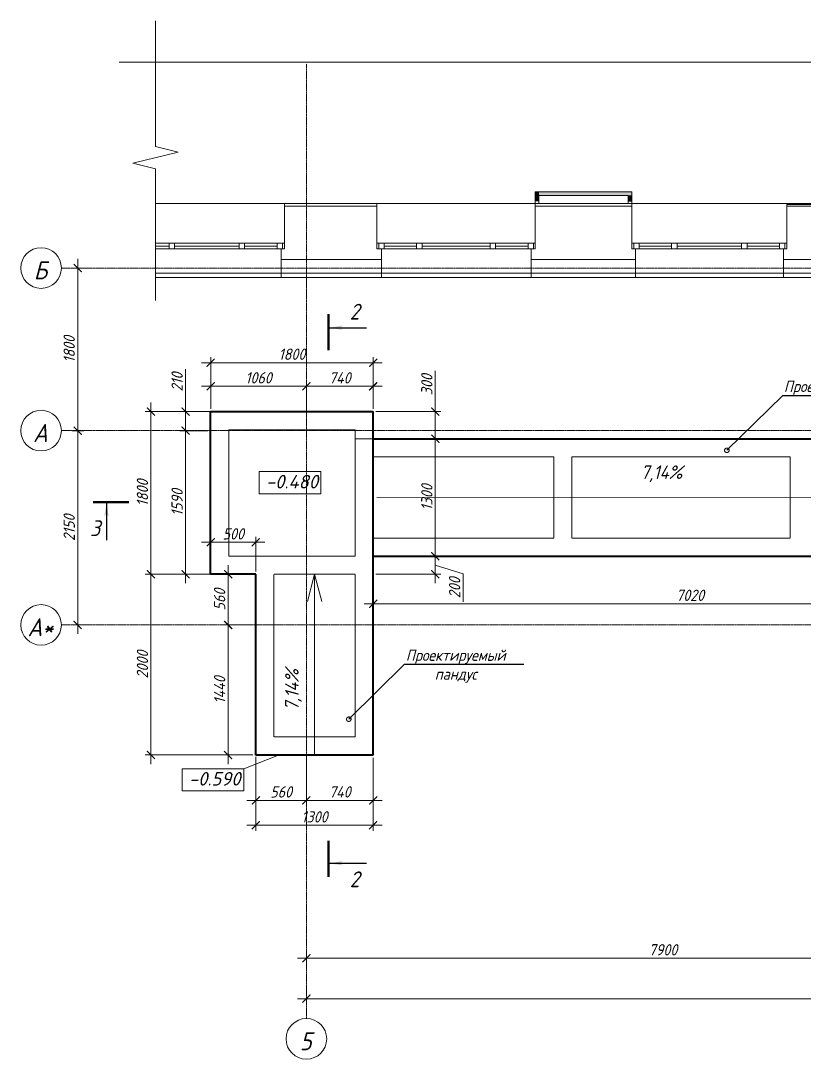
# Model space of a CAD drawing. Header units: millimetres. Extents: x 504091 to 2165846, y 135022 to 442887.
# Drawn here: x 1027481 to 1036159, y 251404 to 262896 of the extents above; entities that cross this region are included whole.
import ezdxf
from ezdxf import colors
from ezdxf.entities.mleader import LeaderData, LeaderLine
from ezdxf.math import Vec2, Vec3

# ---------------------------------------------------------------- set-up
doc = ezdxf.new("R2010")
doc.units = ezdxf.units.MM
for name, pattern in [('( Dashed )', [0.75, 0.5, -0.25]), ('ADSK_Линия сетки', [25, 20, -2.5, 0, -2.5]), ('осеваяX2', [4, 2.5, -0.5, 0.5, -0.5])]:
    doc.linetypes.add(name, pattern=pattern)
doc.layers.get('Defpoints').update_dxf_attribs({"color": 255})
for name, color, linetype, lineweight in [('+АР_Вспомогательная', 7, 'Continuous', 9), ('Аннотация', 7, 'Continuous', 9), ('Лестницы', 7, 'Continuous', 18), ('Монолит тонкий', 204, 'Continuous', 9), ('Оси', 165, 'осеваяX2', 13), ('отметки', 7, 'Continuous', 20), ('Размер', 7, 'Continuous', 13), ('размеры', 7, 'Continuous', 9), ('Размеры КР', 164, 'Continuous', 9), ('Стены внутренние', 7, 'Continuous', 18), ('Стены отделка', 7, 'Continuous', 30)]:
    doc.layers.add(name, color=color, linetype=linetype, lineweight=lineweight)
doc.layers.add('PDF _Подложка без мебели', color=7, linetype='Continuous')
doc.layers.add('PS_Обозначения', color=7, linetype='Continuous')
doc.styles.add('GOST 2.304_new', font='isocpeur.ttf', dxfattribs={"width": 0.9, "oblique": 15})
doc.dimstyles.new('SPDS 1_50', dxfattribs={"dimscale": 50, "dimtxt": 2.5, "dimasz": 1.77, "dimexe": 1.25, "dimexo": 0.625, "dimtad": 1, "dimdec": 0, "dimrnd": 0.001, "dimzin": 9, "dimtxsty": 'GOST 2.304_new', "dimblk": 'ARCHTICK', "dimcen": 2.5, "dimdle": 2, "dimclrt": 256, "dimadec": 0, "dimazin": 2, "dimtfac": 0.75, "dimtdec": 0, "dimtmove": 1, "dimatfit": 3, "dimfxl": 0, "dimtolj": 1, "dimlwd": 9, "dimlwe": 9, "dimarcsym": 0})

# ---------------------------------------------------------------- blocks, each defined once
blk = doc.blocks.new('_ArchTick')
at = {"color": 0, "linetype": 'ByBlock', "const_width": 0.15}
blk.add_lwpolyline([(-0.5, -0.5), (0.5, 0.5)], dxfattribs=at)
blk = doc.blocks.new('*D1604')
at = {"layer": 'Defpoints', "color": 0, "lineweight": 20, "transparency": 16777216}
for p in [(1030645, 252074), (1051045, 252074), (1051045, 252074)]:
    blk.add_point(p, dxfattribs=at)
at = {"layer": 'размеры', "color": 0, "lineweight": 9, "transparency": 16777216}
for p, q in [((1030545, 252074), (1051145, 252074)), ((1030645, 252105), (1030645, 252136)), ((1051045, 252105), (1051045, 252136))]:
    blk.add_line(p, q, dxfattribs=at)
at = {"layer": 'размеры', "color": 0, "lineweight": 9, "transparency": 16777216, "xscale": 88.5, "yscale": 88.5, "zscale": 88.5, "rotation": 180}
blk.add_blockref('_ArchTick', (1030645, 252074), dxfattribs=at)
at = {"layer": 'размеры', "color": 0, "lineweight": 9, "transparency": 16777216, "xscale": 88.5, "yscale": 88.5, "zscale": 88.5}
blk.add_blockref('_ArchTick', (1051045, 252074), dxfattribs=at)
at = {"layer": 'размеры', "lineweight": 20, "transparency": 16777216, "insert": (1040845, 252168), "char_height": 125, "width": 145.96, "attachment_point": 5, "style": 'GOST 2.304_new'}
blk.add_mtext('\\A1;20400', dxfattribs=at)
blk = doc.blocks.new('*D1605')
at = {"layer": 'Defpoints', "color": 0, "lineweight": 20, "transparency": 16777216}
for p in [(1030645, 252621), (1038545, 252621), (1038545, 252521)]:
    blk.add_point(p, dxfattribs=at)
at = {"layer": 'Размеры КР', "color": 0, "lineweight": 9, "transparency": 16777216}
for p, q in [((1030545, 252521), (1038645, 252521)), ((1030645, 252590), (1030645, 252458)), ((1038545, 252590), (1038545, 252458))]:
    blk.add_line(p, q, dxfattribs=at)
at = {"layer": 'Размеры КР', "color": 0, "lineweight": 9, "transparency": 16777216, "xscale": 88.5, "yscale": 88.5, "zscale": 88.5, "rotation": 180}
blk.add_blockref('_ArchTick', (1030645, 252521), dxfattribs=at)
at = {"layer": 'Размеры КР', "color": 0, "lineweight": 9, "transparency": 16777216, "xscale": 88.5, "yscale": 88.5, "zscale": 88.5}
blk.add_blockref('_ArchTick', (1038545, 252521), dxfattribs=at)
at = {"layer": 'Размеры КР', "lineweight": 20, "transparency": 16777216, "insert": (1034595, 252615), "char_height": 125, "width": 124.15, "attachment_point": 5, "style": 'GOST 2.304_new'}
blk.add_mtext('\\A1;7900', dxfattribs=at)
blk = doc.blocks.new('*D1607')
at = {"layer": 'Defpoints', "color": 0, "lineweight": 20, "transparency": 16777216}
for p in [(1030645, 252074), (1051045, 252074), (1051045, 252074)]:
    blk.add_point(p, dxfattribs=at)
at = {"layer": 'Размеры КР', "color": 0, "lineweight": 9, "transparency": 16777216}
for p, q in [((1030545, 252074), (1051145, 252074)), ((1030645, 252105), (1030645, 252136)), ((1051045, 252105), (1051045, 252136))]:
    blk.add_line(p, q, dxfattribs=at)
at = {"layer": 'Размеры КР', "color": 0, "lineweight": 9, "transparency": 16777216, "xscale": 88.5, "yscale": 88.5, "zscale": 88.5, "rotation": 180}
blk.add_blockref('_ArchTick', (1030645, 252074), dxfattribs=at)
at = {"layer": 'Размеры КР', "color": 0, "lineweight": 9, "transparency": 16777216, "xscale": 88.5, "yscale": 88.5, "zscale": 88.5}
blk.add_blockref('_ArchTick', (1051045, 252074), dxfattribs=at)
at = {"layer": 'Размеры КР', "lineweight": 20, "transparency": 16777216, "insert": (1040845, 252168), "char_height": 125, "width": 145.96, "attachment_point": 5, "style": 'GOST 2.304_new'}
blk.add_mtext('\\A1;20400', dxfattribs=at)
blk = doc.blocks.new('*D1608')
at = {"layer": 'Defpoints', "color": 0, "lineweight": 20, "transparency": 16777216}
for p in [(1028212, 258360), (1028112, 256210), (1028212, 256210)]:
    blk.add_point(p, dxfattribs=at)
at = {"layer": 'Размеры КР', "color": 0, "lineweight": 9, "transparency": 16777216}
for p, q in [((1028181, 258360), (1028050, 258360)), ((1028112, 258460), (1028112, 256110)), ((1028181, 256210), (1028050, 256210))]:
    blk.add_line(p, q, dxfattribs=at)
at = {"layer": 'Размеры КР', "color": 0, "lineweight": 9, "transparency": 16777216, "xscale": 88.5, "yscale": 88.5, "zscale": 88.5}
for p, rotation in [((1028112, 258360), 90), ((1028112, 256210), 270)]:
    blk.add_blockref('_ArchTick', p, dxfattribs=dict(at, rotation=rotation))
at = {"layer": 'Размеры КР', "lineweight": 20, "transparency": 16777216, "insert": (1028018, 257285), "char_height": 125, "width": 114.93, "attachment_point": 5, "rotation": 90, "style": 'GOST 2.304_new'}
blk.add_mtext('\\A1;2150', dxfattribs=at)
blk = doc.blocks.new('*D1609')
at = {"layer": 'Defpoints', "color": 0, "lineweight": 20, "transparency": 16777216}
for p in [(1028212, 260160), (1028112, 258360), (1028212, 258360)]:
    blk.add_point(p, dxfattribs=at)
at = {"layer": 'Размеры КР', "color": 0, "lineweight": 9, "transparency": 16777216}
for p, q in [((1028112, 260260), (1028112, 258260)), ((1028181, 260160), (1028050, 260160)), ((1028181, 258360), (1028050, 258360))]:
    blk.add_line(p, q, dxfattribs=at)
at = {"layer": 'Размеры КР', "color": 0, "lineweight": 9, "transparency": 16777216, "xscale": 88.5, "yscale": 88.5, "zscale": 88.5}
for p, rotation in [((1028112, 260160), 90), ((1028112, 258360), 270)]:
    blk.add_blockref('_ArchTick', p, dxfattribs=dict(at, rotation=rotation))
at = {"layer": 'Размеры КР', "lineweight": 20, "transparency": 16777216, "insert": (1028018, 259260), "char_height": 125, "width": 114.93, "attachment_point": 5, "rotation": 90, "style": 'GOST 2.304_new'}
blk.add_mtext('\\A1;1800', dxfattribs=at)
blk = doc.blocks.new('*D1610')
at = {"layer": 'Defpoints', "color": 0, "lineweight": 20, "transparency": 16777216}
for p in [(1030085, 254782), (1030645, 254771), (1030645, 254268)]:
    blk.add_point(p, dxfattribs=at)
at = {"layer": 'Размеры КР', "color": 0, "lineweight": 9, "transparency": 16777216}
for p, q in [((1030085, 254751), (1030085, 254206)), ((1030645, 254739), (1030645, 254206)), ((1029985, 254268), (1030745, 254268))]:
    blk.add_line(p, q, dxfattribs=at)
at = {"layer": 'Размеры КР', "color": 0, "lineweight": 9, "transparency": 16777216, "xscale": 88.5, "yscale": 88.5, "zscale": 88.5, "rotation": 180}
blk.add_blockref('_ArchTick', (1030085, 254268), dxfattribs=at)
at = {"layer": 'Размеры КР', "color": 0, "lineweight": 9, "transparency": 16777216, "xscale": 88.5, "yscale": 88.5, "zscale": 88.5}
blk.add_blockref('_ArchTick', (1030645, 254268), dxfattribs=at)
at = {"layer": 'Размеры КР', "lineweight": 20, "transparency": 16777216, "insert": (1030365, 254362), "char_height": 125, "attachment_point": 5, "style": 'GOST 2.304_new'}
blk.add_mtext('\\A1;560', dxfattribs=at)
blk = doc.blocks.new('*D1611')
at = {"layer": 'Defpoints', "color": 0, "lineweight": 20, "transparency": 16777216}
for p in [(1030645, 254771), (1031385, 254771), (1031385, 254268)]:
    blk.add_point(p, dxfattribs=at)
at = {"layer": 'Размеры КР', "color": 0, "lineweight": 9, "transparency": 16777216}
for p, q in [((1030645, 254739), (1030645, 254206)), ((1031385, 254739), (1031385, 254206)), ((1030545, 254268), (1031485, 254268))]:
    blk.add_line(p, q, dxfattribs=at)
at = {"layer": 'Размеры КР', "color": 0, "lineweight": 9, "transparency": 16777216, "xscale": 88.5, "yscale": 88.5, "zscale": 88.5, "rotation": 180}
blk.add_blockref('_ArchTick', (1030645, 254268), dxfattribs=at)
at = {"layer": 'Размеры КР', "color": 0, "lineweight": 9, "transparency": 16777216, "xscale": 88.5, "yscale": 88.5, "zscale": 88.5}
blk.add_blockref('_ArchTick', (1031385, 254268), dxfattribs=at)
at = {"layer": 'Размеры КР', "lineweight": 20, "transparency": 16777216, "insert": (1031015, 254362), "char_height": 125, "attachment_point": 5, "style": 'GOST 2.304_new'}
blk.add_mtext('\\A1;740', dxfattribs=at)
blk = doc.blocks.new('*D1612')
at = {"layer": 'Defpoints', "color": 0, "lineweight": 20, "transparency": 16777216}
for p in [(1030085, 254771), (1031385, 254771), (1031385, 253993)]:
    blk.add_point(p, dxfattribs=at)
at = {"layer": 'Размеры КР', "color": 0, "lineweight": 9, "transparency": 16777216}
for p, q in [((1030085, 254739), (1030085, 253930)), ((1031385, 254739), (1031385, 253930)), ((1029985, 253993), (1031485, 253993))]:
    blk.add_line(p, q, dxfattribs=at)
at = {"layer": 'Размеры КР', "color": 0, "lineweight": 9, "transparency": 16777216, "xscale": 88.5, "yscale": 88.5, "zscale": 88.5, "rotation": 180}
blk.add_blockref('_ArchTick', (1030085, 253993), dxfattribs=at)
at = {"layer": 'Размеры КР', "color": 0, "lineweight": 9, "transparency": 16777216, "xscale": 88.5, "yscale": 88.5, "zscale": 88.5}
blk.add_blockref('_ArchTick', (1031385, 253993), dxfattribs=at)
at = {"layer": 'Размеры КР', "lineweight": 20, "transparency": 16777216, "insert": (1030735, 254086), "char_height": 125, "attachment_point": 5, "style": 'GOST 2.304_new'}
blk.add_mtext('\\A1;1300', dxfattribs=at)
blk = doc.blocks.new('*D1613')
at = {"layer": 'Defpoints', "color": 0, "lineweight": 20, "transparency": 16777216}
for p in [(1029778, 256210), (1030076, 256210), (1030085, 254771)]:
    blk.add_point(p, dxfattribs=at)
at = {"layer": 'Размеры КР', "color": 0, "lineweight": 9, "transparency": 16777216}
for p, q in [((1029778, 254671), (1029778, 256310)), ((1030045, 256210), (1029715, 256210)), ((1030053, 254771), (1029715, 254771))]:
    blk.add_line(p, q, dxfattribs=at)
at = {"layer": 'Размеры КР', "color": 0, "lineweight": 9, "transparency": 16777216, "xscale": 88.5, "yscale": 88.5, "zscale": 88.5}
for p, rotation in [((1029778, 256210), 90), ((1029778, 254771), 270)]:
    blk.add_blockref('_ArchTick', p, dxfattribs=dict(at, rotation=rotation))
at = {"layer": 'Размеры КР', "lineweight": 20, "transparency": 16777216, "insert": (1029684, 255490), "char_height": 125, "attachment_point": 5, "rotation": 90, "style": 'GOST 2.304_new'}
blk.add_mtext('\\A1;1440', dxfattribs=at)
blk = doc.blocks.new('*D1614')
at = {"layer": 'Defpoints', "color": 0, "lineweight": 20, "transparency": 16777216}
for p in [(1029778, 256771), (1030085, 256771), (1030076, 256210)]:
    blk.add_point(p, dxfattribs=at)
at = {"layer": 'Размеры КР', "color": 0, "lineweight": 9, "transparency": 16777216}
for p, q in [((1029778, 256110), (1029778, 256871)), ((1030053, 256771), (1029715, 256771)), ((1030045, 256210), (1029715, 256210))]:
    blk.add_line(p, q, dxfattribs=at)
at = {"layer": 'Размеры КР', "color": 0, "lineweight": 9, "transparency": 16777216, "xscale": 88.5, "yscale": 88.5, "zscale": 88.5}
for p, rotation in [((1029778, 256771), 90), ((1029778, 256210), 270)]:
    blk.add_blockref('_ArchTick', p, dxfattribs=dict(at, rotation=rotation))
at = {"layer": 'Размеры КР', "lineweight": 20, "transparency": 16777216, "insert": (1029684, 256490), "char_height": 125, "attachment_point": 5, "rotation": 90, "style": 'GOST 2.304_new'}
blk.add_mtext('\\A1;560', dxfattribs=at)
blk = doc.blocks.new('*D1616')
at = {"layer": 'Defpoints', "color": 0, "lineweight": 20, "transparency": 16777216}
for p in [(1038405, 256971), (1031385, 256744), (1031385, 256444)]:
    blk.add_point(p, dxfattribs=at)
at = {"layer": 'Размеры КР', "color": 0, "lineweight": 9, "transparency": 16777216}
for p, q in [((1038405, 256939), (1038405, 256382)), ((1031385, 256713), (1031385, 256382)), ((1038505, 256444), (1031285, 256444))]:
    blk.add_line(p, q, dxfattribs=at)
at = {"layer": 'Размеры КР', "color": 0, "lineweight": 9, "transparency": 16777216, "xscale": 88.5, "yscale": 88.5, "zscale": 88.5, "rotation": 180}
blk.add_blockref('_ArchTick', (1031385, 256444), dxfattribs=at)
at = {"layer": 'Размеры КР', "color": 0, "lineweight": 9, "transparency": 16777216, "xscale": 88.5, "yscale": 88.5, "zscale": 88.5}
blk.add_blockref('_ArchTick', (1038405, 256444), dxfattribs=at)
at = {"layer": 'Размеры КР', "lineweight": 20, "transparency": 16777216, "insert": (1034895, 256538), "char_height": 125, "attachment_point": 5, "style": 'GOST 2.304_new'}
blk.add_mtext('\\A1;7020', dxfattribs=at)
blk = doc.blocks.new('*D1617')
at = {"layer": 'Defpoints', "color": 0, "lineweight": 20, "transparency": 16777216}
for p in [(1028923, 256771), (1030085, 256771), (1030085, 254771)]:
    blk.add_point(p, dxfattribs=at)
at = {"layer": 'Размеры КР', "color": 0, "lineweight": 9, "transparency": 16777216}
for p, q in [((1028923, 254671), (1028923, 256871)), ((1030053, 256771), (1028860, 256771)), ((1030053, 254771), (1028860, 254771))]:
    blk.add_line(p, q, dxfattribs=at)
at = {"layer": 'Размеры КР', "color": 0, "lineweight": 9, "transparency": 16777216, "xscale": 88.5, "yscale": 88.5, "zscale": 88.5}
for p, rotation in [((1028923, 256771), 90), ((1028923, 254771), 270)]:
    blk.add_blockref('_ArchTick', p, dxfattribs=dict(at, rotation=rotation))
at = {"layer": 'Размеры КР', "lineweight": 20, "transparency": 16777216, "insert": (1028829, 255771), "char_height": 125, "attachment_point": 5, "rotation": 90, "style": 'GOST 2.304_new'}
blk.add_mtext('\\A1;2000', dxfattribs=at)
blk = doc.blocks.new('*D1618')
at = {"layer": 'Defpoints', "color": 0, "lineweight": 20, "transparency": 16777216}
for p in [(1028923, 258571), (1029585, 258571), (1030085, 256771)]:
    blk.add_point(p, dxfattribs=at)
at = {"layer": 'Размеры КР', "color": 0, "lineweight": 9, "transparency": 16777216}
for p, q in [((1028923, 256671), (1028923, 258671)), ((1029553, 258571), (1028860, 258571)), ((1030053, 256771), (1028860, 256771))]:
    blk.add_line(p, q, dxfattribs=at)
at = {"layer": 'Размеры КР', "color": 0, "lineweight": 9, "transparency": 16777216, "xscale": 88.5, "yscale": 88.5, "zscale": 88.5}
for p, rotation in [((1028923, 258571), 90), ((1028923, 256771), 270)]:
    blk.add_blockref('_ArchTick', p, dxfattribs=dict(at, rotation=rotation))
at = {"layer": 'Размеры КР', "lineweight": 20, "transparency": 16777216, "insert": (1028829, 257671), "char_height": 125, "attachment_point": 5, "rotation": 90, "style": 'GOST 2.304_new'}
blk.add_mtext('\\A1;1800', dxfattribs=at)
blk = doc.blocks.new('*D1619')
at = {"layer": 'Defpoints', "color": 0, "lineweight": 20, "transparency": 16777216}
for p in [(1029307, 258360), (1029585, 258360), (1029585, 256771)]:
    blk.add_point(p, dxfattribs=at)
at = {"layer": 'Размеры КР', "color": 0, "lineweight": 9, "transparency": 16777216}
for p, q in [((1029553, 258360), (1029244, 258360)), ((1029307, 256671), (1029307, 258460)), ((1029553, 256771), (1029244, 256771))]:
    blk.add_line(p, q, dxfattribs=at)
at = {"layer": 'Размеры КР', "color": 0, "lineweight": 9, "transparency": 16777216, "xscale": 88.5, "yscale": 88.5, "zscale": 88.5}
for p, rotation in [((1029307, 258360), 90), ((1029307, 256771), 270)]:
    blk.add_blockref('_ArchTick', p, dxfattribs=dict(at, rotation=rotation))
at = {"layer": 'Размеры КР', "lineweight": 20, "transparency": 16777216, "insert": (1029213, 257565), "char_height": 125, "attachment_point": 5, "rotation": 90, "style": 'GOST 2.304_new'}
blk.add_mtext('\\A1;1590', dxfattribs=at)
blk = doc.blocks.new('*D1620')
at = {"layer": 'Defpoints', "color": 0, "lineweight": 20, "transparency": 16777216}
for p in [(1029307, 258571), (1029644, 258571), (1029585, 258360)]:
    blk.add_point(p, dxfattribs=at)
at = {"layer": 'Размеры КР', "color": 0, "lineweight": 9, "transparency": 16777216}
for p, q in [((1029307, 259042), (1029307, 258571)), ((1029307, 258260), (1029307, 258671)), ((1029613, 258571), (1029244, 258571)), ((1029553, 258360), (1029244, 258360))]:
    blk.add_line(p, q, dxfattribs=at)
at = {"layer": 'Размеры КР', "color": 0, "lineweight": 9, "transparency": 16777216, "xscale": 88.5, "yscale": 88.5, "zscale": 88.5}
for p, rotation in [((1029307, 258571), 90), ((1029307, 258360), 270)]:
    blk.add_blockref('_ArchTick', p, dxfattribs=dict(at, rotation=rotation))
at = {"layer": 'Размеры КР', "lineweight": 20, "transparency": 16777216, "insert": (1029213, 258898), "char_height": 125, "attachment_point": 5, "rotation": 90, "style": 'GOST 2.304_new'}
blk.add_mtext('\\A1;210', dxfattribs=at)
blk = doc.blocks.new('*D1621')
at = {"layer": 'Defpoints', "color": 0, "lineweight": 20, "transparency": 16777216}
for p in [(1031385, 258571), (1031385, 258271), (1032073, 258271)]:
    blk.add_point(p, dxfattribs=at)
at = {"layer": 'Размеры КР', "color": 0, "lineweight": 9, "transparency": 16777216}
for p, q in [((1032073, 259022), (1032073, 258571)), ((1032073, 258671), (1032073, 258171)), ((1031416, 258571), (1032135, 258571)), ((1031416, 258271), (1032135, 258271))]:
    blk.add_line(p, q, dxfattribs=at)
at = {"layer": 'Размеры КР', "color": 0, "lineweight": 9, "transparency": 16777216, "xscale": 88.5, "yscale": 88.5, "zscale": 88.5}
for p, rotation in [((1032073, 258571), 90), ((1032073, 258271), 270)]:
    blk.add_blockref('_ArchTick', p, dxfattribs=dict(at, rotation=rotation))
at = {"layer": 'Размеры КР', "lineweight": 20, "transparency": 16777216, "insert": (1031979, 258868), "char_height": 125, "attachment_point": 5, "rotation": 90, "style": 'GOST 2.304_new'}
blk.add_mtext('\\A1;300', dxfattribs=at)
blk = doc.blocks.new('*D1622')
at = {"layer": 'Defpoints', "color": 0, "lineweight": 20, "transparency": 16777216}
for p in [(1030645, 258851), (1029585, 258571), (1030645, 258484)]:
    blk.add_point(p, dxfattribs=at)
at = {"layer": 'Размеры КР', "color": 0, "lineweight": 9, "transparency": 16777216}
for p, q in [((1029485, 258851), (1030745, 258851)), ((1029585, 258602), (1029585, 258913)), ((1030645, 258515), (1030645, 258913))]:
    blk.add_line(p, q, dxfattribs=at)
at = {"layer": 'Размеры КР', "color": 0, "lineweight": 9, "transparency": 16777216, "xscale": 88.5, "yscale": 88.5, "zscale": 88.5, "rotation": 180}
blk.add_blockref('_ArchTick', (1029585, 258851), dxfattribs=at)
at = {"layer": 'Размеры КР', "color": 0, "lineweight": 9, "transparency": 16777216, "xscale": 88.5, "yscale": 88.5, "zscale": 88.5}
blk.add_blockref('_ArchTick', (1030645, 258851), dxfattribs=at)
at = {"layer": 'Размеры КР', "lineweight": 20, "transparency": 16777216, "insert": (1030115, 258945), "char_height": 125, "attachment_point": 5, "style": 'GOST 2.304_new'}
blk.add_mtext('\\A1;1060', dxfattribs=at)
blk = doc.blocks.new('*D1623')
at = {"layer": 'Defpoints', "color": 0, "lineweight": 20, "transparency": 16777216}
for p in [(1031385, 258851), (1030645, 258484), (1031385, 258571)]:
    blk.add_point(p, dxfattribs=at)
at = {"layer": 'Размеры КР', "color": 0, "lineweight": 9, "transparency": 16777216}
for p, q in [((1030545, 258851), (1031485, 258851)), ((1030645, 258515), (1030645, 258913)), ((1031385, 258602), (1031385, 258913))]:
    blk.add_line(p, q, dxfattribs=at)
at = {"layer": 'Размеры КР', "color": 0, "lineweight": 9, "transparency": 16777216, "xscale": 88.5, "yscale": 88.5, "zscale": 88.5, "rotation": 180}
blk.add_blockref('_ArchTick', (1030645, 258851), dxfattribs=at)
at = {"layer": 'Размеры КР', "color": 0, "lineweight": 9, "transparency": 16777216, "xscale": 88.5, "yscale": 88.5, "zscale": 88.5}
blk.add_blockref('_ArchTick', (1031385, 258851), dxfattribs=at)
at = {"layer": 'Размеры КР', "lineweight": 20, "transparency": 16777216, "insert": (1031015, 258945), "char_height": 125, "attachment_point": 5, "style": 'GOST 2.304_new'}
blk.add_mtext('\\A1;740', dxfattribs=at)
blk = doc.blocks.new('*D1624')
at = {"layer": 'Defpoints', "color": 0, "lineweight": 20, "transparency": 16777216}
for p in [(1031385, 259112), (1029585, 258571), (1031385, 258571)]:
    blk.add_point(p, dxfattribs=at)
at = {"layer": 'Размеры КР', "color": 0, "lineweight": 9, "transparency": 16777216}
for p, q in [((1029585, 258602), (1029585, 259175)), ((1031385, 258602), (1031385, 259175)), ((1029485, 259112), (1031485, 259112))]:
    blk.add_line(p, q, dxfattribs=at)
at = {"layer": 'Размеры КР', "color": 0, "lineweight": 9, "transparency": 16777216, "xscale": 88.5, "yscale": 88.5, "zscale": 88.5, "rotation": 180}
blk.add_blockref('_ArchTick', (1029585, 259112), dxfattribs=at)
at = {"layer": 'Размеры КР', "color": 0, "lineweight": 9, "transparency": 16777216, "xscale": 88.5, "yscale": 88.5, "zscale": 88.5}
blk.add_blockref('_ArchTick', (1031385, 259112), dxfattribs=at)
at = {"layer": 'Размеры КР', "lineweight": 20, "transparency": 16777216, "insert": (1030485, 259206), "char_height": 125, "attachment_point": 5, "style": 'GOST 2.304_new'}
blk.add_mtext('\\A1;1800', dxfattribs=at)
blk = doc.blocks.new('*D1625')
at = {"layer": 'Defpoints', "color": 0, "lineweight": 20, "transparency": 16777216}
for p in [(1030085, 257125), (1029585, 256771), (1030085, 256771)]:
    blk.add_point(p, dxfattribs=at)
at = {"layer": 'Размеры КР', "color": 0, "lineweight": 9, "transparency": 16777216}
for p, q in [((1029485, 257125), (1030185, 257125)), ((1029585, 256802), (1029585, 257187)), ((1030085, 256802), (1030085, 257187))]:
    blk.add_line(p, q, dxfattribs=at)
at = {"layer": 'Размеры КР', "color": 0, "lineweight": 9, "transparency": 16777216, "xscale": 88.5, "yscale": 88.5, "zscale": 88.5, "rotation": 180}
blk.add_blockref('_ArchTick', (1029585, 257125), dxfattribs=at)
at = {"layer": 'Размеры КР', "color": 0, "lineweight": 9, "transparency": 16777216, "xscale": 88.5, "yscale": 88.5, "zscale": 88.5}
blk.add_blockref('_ArchTick', (1030085, 257125), dxfattribs=at)
at = {"layer": 'Размеры КР', "lineweight": 20, "transparency": 16777216, "insert": (1029835, 257218), "char_height": 125, "attachment_point": 5, "style": 'GOST 2.304_new'}
blk.add_mtext('\\A1;500', dxfattribs=at)
blk = doc.blocks.new('*D1626')
at = {"layer": 'Defpoints', "color": 0, "lineweight": 20, "transparency": 16777216}
for p in [(1031385, 258271), (1031385, 256971), (1032073, 256971)]:
    blk.add_point(p, dxfattribs=at)
at = {"layer": 'Размеры КР', "color": 0, "lineweight": 9, "transparency": 16777216}
for p, q in [((1032073, 258371), (1032073, 256871)), ((1031416, 258271), (1032135, 258271)), ((1031416, 256971), (1032135, 256971))]:
    blk.add_line(p, q, dxfattribs=at)
at = {"layer": 'Размеры КР', "color": 0, "lineweight": 9, "transparency": 16777216, "xscale": 88.5, "yscale": 88.5, "zscale": 88.5}
for p, rotation in [((1032073, 258271), 90), ((1032073, 256971), 270)]:
    blk.add_blockref('_ArchTick', p, dxfattribs=dict(at, rotation=rotation))
at = {"layer": 'Размеры КР', "lineweight": 20, "transparency": 16777216, "insert": (1031979, 257621), "char_height": 125, "attachment_point": 5, "rotation": 90, "style": 'GOST 2.304_new'}
blk.add_mtext('\\A1;1300', dxfattribs=at)
blk = doc.blocks.new('*D1627')
at = {"layer": 'Defpoints', "color": 0, "lineweight": 20, "transparency": 16777216}
for p in [(1031385, 256971), (1031385, 256771), (1032073, 256771)]:
    blk.add_point(p, dxfattribs=at)
at = {"layer": 'Размеры КР', "color": 0, "lineweight": 9, "transparency": 16777216}
for p, q in [((1032073, 257071), (1032073, 256671)), ((1031416, 256971), (1032135, 256971)), ((1032073, 256871), (1032381, 256775)), ((1031416, 256771), (1032135, 256771)), ((1032381, 256775), (1032381, 256466))]:
    blk.add_line(p, q, dxfattribs=at)
at = {"layer": 'Размеры КР', "color": 0, "lineweight": 9, "transparency": 16777216, "xscale": 88.5, "yscale": 88.5, "zscale": 88.5}
for p, rotation in [((1032073, 256971), 90), ((1032073, 256771), 270)]:
    blk.add_blockref('_ArchTick', p, dxfattribs=dict(at, rotation=rotation))
at = {"layer": 'Размеры КР', "lineweight": 20, "transparency": 16777216, "insert": (1032287, 256621), "char_height": 125, "attachment_point": 5, "rotation": 90, "style": 'GOST 2.304_new'}
blk.add_mtext('\\A1;200', dxfattribs=at)
blk = doc.blocks.new('_DotSmall')
at = {"color": 0, "linetype": 'ByBlock', "lineweight": 35, "const_width": 0.5}
blk.add_lwpolyline([(-0.0625, 0, 1), (0.0625, 0, 1)], format="xyb", close=True, dxfattribs=at)

msp = doc.modelspace()

# ---------------------------------------------------------------- hatches: boundary and pattern name
at = {"layer": 'PS_Обозначения', "ltscale": 50}
for points in [[(1030902.3532, 259499.6481), (1031052.3532, 259526.0481, 0.8390996312), (1031052.3532, 259473.2481)], [(1028430.613, 257557.2928), (1028404.213, 257407.2928, -0.8390996312), (1028457.013, 257407.2928)], [(1030902.3532, 253572.3784), (1031052.3532, 253545.9784, -0.8390996312), (1031052.3532, 253598.7784)]]:
    msp.add_hatch(color=256, dxfattribs=at).paths.add_polyline_path(points, flags=0)
at = {"layer": 'Стены внутренние'}
for points in [[(1033220.8264, 260898.4247), (1033220.8264, 261003.4247), (1033180.8264, 261003.4247), (1033180.8264, 260898.4247)], [(1034210.7743, 260963.4247), (1034250.7743, 260963.4247), (1034250.7743, 261003.4247), (1033180.8775, 261003.4247), (1033180.8775, 260963.4247), (1034025.552, 260963.4247)], [(1034210.7743, 260898.4247), (1034250.7743, 260898.4247), (1034250.7743, 260963.4247), (1034210.7743, 260963.4247)]]:
    msp.add_hatch(color=256, dxfattribs=at).paths.add_polyline_path(points)

# ---------------------------------------------------------------- linework, layer by layer
at = {"layer": '+АР_Вспомогательная', "color": 7, "linetype": 'Continuous', "ltscale": 50}
for points in [[(1028973.573, 262896.4267), (1028973.573, 261506.1989), (1029223.573, 261443.6989), (1028723.573, 261318.6989), (1028973.573, 261256.1989), (1028973.573, 259799.3414)], [(1028572.4136, 262437.2211), (1042868.5861, 262437.2211), (1042931.0861, 262687.2211), (1043056.0861, 262187.2211), (1043118.5861, 262437.2211), (1052071.3526, 262437.2211)]]:
    msp.add_lwpolyline(points, dxfattribs=at)
at = {"layer": 'PDF _Подложка без мебели', "lineweight": 18}
for points in [[(1034250.7743, 260843.421), (1034250.7743, 261003.4247), (1033180.7731, 261003.4247), (1033180.7731, 260843.421)], [(1034210.7749, 260873.4259), (1034210.7749, 260963.4223), (1033220.7756, 260963.4223), (1033220.7756, 260873.4259), (1034250.7743, 260873.4259), (1037055.7731, 260875.4259)], [(1030400.7743, 260873.4259), (1028973.573, 260873.4259)], [(1033220.7756, 260873.4259), (1033180.7731, 260873.4259), (1031425.7743, 260873.4259), (1030400.7743, 260873.4259), (1030400.7743, 260843.421), (1030400.7743, 260433.4235), (1030320.7756, 260433.4235), (1029960.7749, 260433.4235), (1029900.7743, 260433.4235), (1029900.7743, 260373.4259), (1029960.7749, 260373.4259), (1029900.7743, 260373.4259), (1029185.7749, 260373.4259), (1029185.7749, 260433.4235), (1029125.7743, 260433.4235), (1028973.573, 260433.4235)], [(1030400.7743, 260843.421), (1031425.7743, 260843.421), (1031425.7743, 260433.4235), (1031425.7743, 260373.4259), (1031505.7731, 260373.4259), (1031425.7743, 260373.4259), (1031425.7743, 260433.4235), (1031505.7731, 260433.4235), (1031425.7743, 260433.4235)], [(1031425.7743, 260843.421), (1031425.7743, 260873.4259)], [(1034250.7743, 260433.4235), (1034250.7743, 260373.4259), (1034330.7731, 260373.4259), (1034250.7743, 260373.4259), (1034250.7743, 260433.4235), (1034250.7743, 260843.421), (1033180.7731, 260843.421), (1033180.7731, 260433.4235), (1033100.7743, 260433.4235), (1032740.7737, 260433.4235), (1032680.7731, 260433.4235), (1032680.7731, 260373.4259), (1032740.7737, 260373.4259), (1032680.7731, 260373.4259), (1031925.7743, 260373.4259), (1031925.7743, 260433.4235), (1031865.7737, 260433.4235), (1031505.7731, 260433.4235), (1031505.7731, 260373.4259), (1031865.7737, 260373.4259), (1031865.7737, 260433.4235), (1031925.7743, 260433.4235), (1032680.7731, 260433.4235), (1032740.7737, 260433.4235), (1032740.7737, 260373.4259), (1033100.7743, 260373.4259), (1033180.7731, 260373.4259), (1033100.7743, 260373.4259), (1033100.7743, 260433.4235), (1033180.7731, 260433.4235), (1033180.7731, 260373.4259), (1033180.7731, 260433.4235)], [(1037055.7731, 260863.4223), (1035965.7737, 260863.4223), (1035965.7737, 260843.421), (1035965.7737, 260433.4235), (1035885.7749, 260433.4235), (1035525.7743, 260433.4235), (1035465.7737, 260433.4235), (1035465.7737, 260373.4259), (1035525.7743, 260373.4259), (1035465.7737, 260373.4259), (1034750.7743, 260373.4259), (1034750.7743, 260433.4235), (1034690.7737, 260433.4235), (1034330.7731, 260433.4235), (1034330.7731, 260373.4259), (1034690.7737, 260373.4259), (1034690.7737, 260433.4235), (1034750.7743, 260433.4235), (1035465.7737, 260433.4235), (1035525.7743, 260433.4235), (1035525.7743, 260373.4259), (1035885.7749, 260373.4259), (1035965.7737, 260373.4259), (1035885.7749, 260373.4259), (1035885.7749, 260433.4235), (1035965.7737, 260433.4235), (1035965.7737, 260373.4259), (1035965.7737, 260433.4235)], [(1035965.7737, 260843.421), (1037055.7731, 260843.421), (1037055.7731, 260433.4235), (1037055.7731, 260373.4259), (1037095.7756, 260373.4259)], [(1028973.573, 260373.4259), (1029125.7743, 260373.4259), (1029125.7743, 260433.4235), (1029185.7749, 260433.4235), (1029900.7743, 260433.4235), (1029960.7749, 260433.4235), (1029960.7749, 260373.4259), (1030320.7756, 260373.4259), (1030400.7743, 260373.4259), (1030320.7756, 260373.4259), (1030320.7756, 260433.4235), (1030400.7743, 260433.4235), (1030400.7743, 260373.4259), (1030400.7743, 260433.4235)], [(1030380.7731, 260433.4235), (1030380.7731, 260373.4259)], [(1031445.7756, 260433.4235), (1031445.7756, 260373.4259)], [(1033160.7749, 260433.4235), (1033160.7749, 260373.4259)], [(1034270.7756, 260433.4235), (1034270.7756, 260373.4259)], [(1035945.7756, 260433.4235), (1035945.7756, 260373.4259)], [(1029125.7743, 260403.4247), (1028973.573, 260403.4247)], [(1029900.7743, 260403.4247), (1029185.7749, 260403.4247)], [(1030320.7756, 260403.4247), (1029960.7749, 260403.4247)], [(1030365.7737, 260373.4259), (1030365.7737, 260253.4247), (1030365.7737, 260053.4247), (1031475.7743, 260053.4247), (1033135.7749, 260053.4247)], [(1031475.7743, 260373.4259), (1031475.7743, 260253.4247), (1030365.7737, 260253.4247)], [(1031865.7737, 260403.4247), (1031505.7731, 260403.4247)], [(1032680.7731, 260403.4247), (1031925.7743, 260403.4247)], [(1033100.7743, 260403.4247), (1032740.7737, 260403.4247)], [(1033135.7749, 260373.4259), (1033135.7749, 260253.4247), (1033135.7749, 260053.4247), (1034290.7737, 260053.4247), (1035930.7731, 260053.4247)], [(1034290.7737, 260373.4259), (1034290.7737, 260253.4247), (1033135.7749, 260253.4247)], [(1034690.7737, 260403.4247), (1034330.7731, 260403.4247)], [(1035465.7737, 260403.4247), (1034750.7743, 260403.4247)], [(1035885.7749, 260403.4247), (1035525.7743, 260403.4247)], [(1035930.7731, 260373.4259), (1035930.7731, 260253.4247), (1035930.7731, 260053.4247), (1037095.7756, 260053.4247)], [(1037095.7756, 260373.4259), (1037095.7756, 260253.4247), (1035930.7731, 260253.4247)], [(1031475.7743, 260253.4247), (1031475.7743, 260253.4247)], [(1031475.7743, 260053.4247), (1031475.7743, 260253.4247)], [(1034290.7737, 260053.4247), (1034290.7737, 260253.4247)], [(1037095.7756, 260103.4247), (1037094.7746, 260103.4247), (1035930.7731, 260103.4247), (1034290.7737, 260103.4247), (1034289.7758, 260103.4247), (1033135.7749, 260103.4247), (1031475.7743, 260103.4247), (1031474.7734, 260103.4247), (1030365.7737, 260103.4247), (1028973.573, 260103.4247)], [(1028973.573, 260053.4247), (1030365.7737, 260053.4247)]]:
    msp.add_lwpolyline(points, dxfattribs=at)
for points in [[(1034250.7743, 260433.4235), (1034330.7731, 260433.4235)], [(1029185.7749, 260373.4259), (1029125.7743, 260373.4259)], [(1031925.7743, 260373.4259), (1031865.7737, 260373.4259)], [(1034750.7743, 260373.4259), (1034690.7737, 260373.4259)]]:
    msp.add_lwpolyline(points, close=True, dxfattribs=at)
at = {"layer": 'PS_Обозначения', "ltscale": 50}
for points in [[(1030889.8532, 259249.6481, 25, 25, 0), (1030889.8532, 259649.6481, 0, 0, 0)], [(1028680.613, 257569.7928, 25, 25, 0), (1028280.613, 257569.7928, 0, 0, 0)], [(1030889.8532, 253822.3784, 25, 25, 0), (1030889.8532, 253422.3784, 0, 0, 0)]]:
    msp.add_lwpolyline(points, format="xyseb", dxfattribs=at)
for points in [[(1030902.3532, 259499.6481), (1031312.2443, 259499.6481)], [(1028430.613, 257557.2928), (1028430.613, 257147.4017)], [(1030902.3532, 253572.3784), (1031312.2443, 253572.3784)]]:
    msp.add_lwpolyline(points, dxfattribs=at)
at = {"layer": 'Аннотация', "lineweight": 20}
for points in [[(1030123.4713, 257907.5395), (1030803.9702, 257907.5395), (1030803.9702, 257662.7811), (1030123.4713, 257662.7811)], [(1029270.8018, 254618.8243), (1029951.3008, 254618.8243), (1029951.3008, 254374.0658), (1029270.8018, 254374.0658)]]:
    msp.add_lwpolyline(points, close=True, dxfattribs=at)
at = {"layer": 'Лестницы', "color": 5, "linetype": '( Dashed )', "lineweight": 9, "ltscale": 10}
for p, q in [((1029784.6388, 256970.5169), (1029784.6388, 258370.5204)), ((1029784.6388, 258370.5204), (1031184.6388, 258370.5204)), ((1031184.6388, 256970.5169), (1031184.6388, 258370.5204)), ((1031384.6388, 258070.5204), (1033384.7579, 258070.5204)), ((1033384.7579, 258070.5204), (1033384.7579, 257170.5204)), ((1033584.7579, 258070.5204), (1033584.7579, 257170.5204)), ((1033584.7579, 258070.5204), (1036004.7579, 258070.5204)), ((1036004.7579, 258070.5204), (1036004.7579, 257170.5204)), ((1031384.6388, 257170.5204), (1033384.7579, 257170.5204)), ((1033584.7579, 257170.5204), (1036004.7579, 257170.5204)), ((1031184.6388, 256970.5169), (1029784.6388, 256970.5169)), ((1031184.6388, 256770.5169), (1030284.6388, 256770.5169)), ((1030284.6388, 254970.5169), (1030284.6388, 256770.5169)), ((1031184.6388, 254970.5169), (1031184.6388, 256770.5169)), ((1031184.6388, 254970.5169), (1030284.6388, 254970.5169))]:
    msp.add_line(p, q, dxfattribs=at)
at = {"layer": 'Монолит тонкий', "lineweight": 40, "ltscale": 100}
for p, q in [((1029584.6388, 258570.5204), (1031384.6388, 258570.5204)), ((1029584.6388, 256770.5169), (1029584.6388, 258570.5204)), ((1031384.6388, 254770.5169), (1031384.6388, 258570.5204)), ((1031384.6388, 258270.5204), (1038404.7579, 258270.5204)), ((1031384.6388, 256970.5204), (1038404.7579, 256970.5204)), ((1030084.6388, 256770.5169), (1029584.6388, 256770.5169)), ((1030084.6388, 254770.5169), (1030084.6388, 256770.5169)), ((1031384.6388, 254770.5169), (1030084.6388, 254770.5169))]:
    msp.add_line(p, q, dxfattribs=at)
at = {"layer": 'Оси', "linetype": 'ADSK_Линия сетки'}
for p, q in [((1030644.9086, 251853.8083), (1030644.9086, 262418.6284)), ((1027931.2978, 260160.1943), (1052071.3526, 260160.1943)), ((1027931.2978, 258360.1943), (1052817.489, 258360.1943)), ((1027931.2978, 256210.1943), (1052817.489, 256210.1943))]:
    msp.add_line(p, q, dxfattribs=at)
at = {"layer": 'размеры', "lineweight": 20}
for p, q in [((1031424.5477, 257619.0668), (1038404.5621, 257614.7128)), ((1030736.2313, 254770.5169), (1030736.2313, 256770.5169))]:
    msp.add_line(p, q, dxfattribs=at)
at = {"layer": 'размеры'}
for p, q in [((1030736.2313, 256770.5169), (1030655.8465, 256470.5169)), ((1030816.6161, 256470.5169), (1030736.2313, 256770.5169))]:
    msp.add_line(p, q, dxfattribs=at)
at = {"layer": 'Размеры КР', "lineweight": 20}
for p, q in [((1031384.6388, 258270.5204), (1031184.6388, 258270.5204)), ((1029951.3008, 254618.8243), (1030337.6273, 254770.5169))]:
    msp.add_line(p, q, dxfattribs=at)
for centre in [(1027706.2978, 260160.1943), (1027706.2978, 258360.1943), (1027706.2978, 256210.1943), (1030644.9086, 251628.8083)]:
    msp.add_circle(centre, 225, dxfattribs=at)
at = {"layer": 'Стены отделка', "lineweight": 9}
for p, q in [((1033220.8264, 260898.4247), (1033220.8264, 260963.4247)), ((1034210.7743, 260963.4247), (1034210.7743, 260898.4247)), ((1034210.7743, 260898.4247), (1034250.7743, 260898.4247))]:
    msp.add_line(p, q, dxfattribs=at)

# ---------------------------------------------------------------- texts
at = {"layer": 'PS_Обозначения', "style": 'GOST 2.304_new', "oblique": 15, "width": 0.9}
for s, p in [('2', (1031125.0925, 259589.1849)), ('3', (1028250.0938, 257193.4794)), ('2', (1031125.0925, 253307.8415))]:
    msp.add_text(s, height=175, dxfattribs=at).set_placement(p)
at = {"layer": 'Оси', "char_height": 200, "width": 245.7, "attachment_point": 5, "line_spacing_factor": 1.022766, "style": 'GOST 2.304_new'}
for s, insert in [('\\pt51.428,102.858,154.286,205.714,257.142,308.572,360,411.428,462.858,514.286,565.714,617.142,668.572,720,771.428,822.858,874.286,925.714,977.142,1028.572,1080,1131.428,1182.858,1234.286,1285.714,1337.142,1388.572,1440,1491.428,1542.858,1594.286,1645.714;Б', (1027699.0877, 260134.6184)), ('\\pt51.428,102.858,154.286,205.714,257.142,308.572,360,411.428,462.858,514.286,565.714,617.142,668.572,720,771.428,822.858,874.286,925.714,977.142,1028.572,1080,1131.428,1182.858,1234.286,1285.714,1337.142,1388.572,1440,1491.428,1542.858,1594.286,1645.714;А', (1027699.0877, 258334.6184)), ('\\pt51.428,102.858,154.286,205.714,257.142,308.572,360,411.428,462.858,514.286,565.714,617.142,668.572,720,771.428,822.858,874.286,925.714,977.142,1028.572,1080,1131.428,1182.858,1234.286,1285.714,1337.142,1388.572,1440,1491.428,1542.858,1594.286,1645.714;А*', (1027699.0877, 256184.6184)), ('\\pt51.428,102.858,154.286,205.714,257.142,308.572,360,411.428,462.858,514.286,565.714,617.142,668.572,720,771.428,822.858,874.286,925.714,977.142,1028.572,1080,1131.428,1182.858,1234.286,1285.714,1337.142,1388.572,1440,1491.428,1542.858,1594.286,1645.714;5', (1030637.6986, 251603.2324))]:
    msp.add_mtext(s, dxfattribs=dict(at, insert=insert))
at = {"layer": 'отметки', "lineweight": 20, "char_height": 150, "width": 771.616927, "attachment_point": 1, "line_spacing_factor": 1.022761, "style": 'GOST 2.304_new'}
for s, insert in [('{\\W1;-0.480}', (1030196.2179, 257871.0488)), ('{\\W1;-0.590}', (1029343.5485, 254582.3336))]:
    msp.add_mtext(s, dxfattribs=dict(at, insert=insert))
at = {"layer": 'размеры', "lineweight": 20, "insert": (1034348.7867, 257975.7739), "char_height": 150, "width": 482.731997, "attachment_point": 1, "line_spacing_factor": 1.022761, "style": 'GOST 2.304_new'}
msp.add_mtext('7,14%', dxfattribs=at)
at = {"layer": 'размеры', "lineweight": 20, "insert": (1030409.606, 255262.0327), "char_height": 150, "width": 482.731997, "attachment_point": 1, "rotation": 90, "line_spacing_factor": 1.022761, "style": 'GOST 2.304_new'}
msp.add_mtext('7,14%', dxfattribs=at)

# ---------------------------------------------------------------- dimensions: what is measured, and where the dimension line sits
at = {"layer": 'размеры', "lineweight": 20}
dim = msp.add_linear_dim(base=(1051044.9086, 252073.8292), p1=(1030644.9086, 252073.8292), p2=(1051044.9086, 252073.8292), dimstyle='SPDS 1_50', dxfattribs=at)
dim.commit()
dim.dimension.update_dxf_attribs({"geometry": '*D1604', "text_midpoint": (1040844.9086, 252167.5792)})
at = {"layer": 'Размеры КР', "lineweight": 20}
for base, p1, p2, picture, middle in [((1028112.2405, 258360.1943), (1028212.2254, 260160.1943), (1028212.2254, 258360.1943), '*D1609', (1028018.4905, 259260.1943)), ((1028922.5507, 258570.5204), (1030084.6388, 256770.5169), (1029584.6388, 258570.5204), '*D1618', (1028828.8007, 257670.5186)), ((1028112.2405, 256210.1943), (1028212.2254, 258360.1943), (1028212.2254, 256210.1943), '*D1608', (1028018.4905, 257285.1943)), ((1029306.5806, 258360.1943), (1029584.6388, 256770.5169), (1029584.6388, 258360.1943), '*D1619', (1029212.8306, 257565.3556)), ((1032072.8555, 256970.5204), (1031384.6388, 258270.5204), (1031384.6388, 256970.5204), '*D1626', (1031979.1055, 257620.5204)), ((1028922.5507, 256770.5169), (1030084.6388, 254770.5169), (1030084.6388, 256770.5169), '*D1617', (1028828.8007, 255770.5169)), ((1029777.7346, 256770.5169), (1030075.8322, 256210.1943), (1030084.6388, 256770.5169), '*D1614', (1029683.9846, 256490.3556)), ((1029777.7346, 256210.1943), (1030084.6388, 254770.5169), (1030075.8322, 256210.1943), '*D1613', (1029683.9846, 255490.3556))]:
    dim = msp.add_linear_dim(base=base, p1=p1, p2=p2, angle=90, dimstyle='SPDS 1_50', dxfattribs=at)
    dim.commit()
    dim.dimension.update_dxf_attribs({"geometry": picture, "text_midpoint": middle})
for base, p1, p2, picture, middle in [((1031384.6388, 259112.4931), (1029584.6388, 258570.5204), (1031384.6388, 258570.5204), '*D1624', (1030484.6388, 259206.2431)), ((1030644.9086, 258850.8183), (1029584.6388, 258570.5204), (1030644.9086, 258483.6756), '*D1622', (1030114.7737, 258944.5683)), ((1031384.6388, 258850.8183), (1030644.9086, 258483.6756), (1031384.6388, 258570.5204), '*D1623', (1031014.7737, 258944.5683)), ((1030084.6388, 257124.5727), (1029584.6388, 256770.5169), (1030084.6388, 256770.5169), '*D1625', (1029834.6388, 257218.3227)), ((1031384.6388, 256444.1894), (1038404.7579, 256970.5204), (1031384.6388, 256744.4538), '*D1616', (1034894.6983, 256537.9394)), ((1030644.9086, 254268.1403), (1030084.6388, 254781.9261), (1030644.9086, 254770.5169), '*D1610', (1030364.7737, 254361.8903)), ((1031384.6388, 253992.5085), (1030084.6388, 254770.5169), (1031384.6388, 254770.5169), '*D1612', (1030734.6388, 254086.2585)), ((1031384.6388, 254268.1403), (1030644.9086, 254770.5169), (1031384.6388, 254770.5169), '*D1611', (1031014.7737, 254361.8903)), ((1038544.9086, 252520.8039), (1030644.9086, 252620.7888), (1038544.9086, 252620.7888), '*D1605', (1034594.9086, 252614.5539)), ((1051044.9086, 252073.8292), (1030644.9086, 252073.8292), (1051044.9086, 252073.8292), '*D1607', (1040844.9086, 252167.5792))]:
    dim = msp.add_linear_dim(base=base, p1=p1, p2=p2, dimstyle='SPDS 1_50', dxfattribs=at)
    dim.commit()
    dim.dimension.update_dxf_attribs({"geometry": picture, "text_midpoint": middle})
for base, p1, p2, picture, middle in [((1029306.5806, 258570.5204), (1029584.6388, 258360.1943), (1029644.3037, 258570.5204), '*D1620', (1029282.9356, 258898.2093)), ((1032072.8555, 258270.5204), (1031384.6388, 258570.5204), (1031384.6388, 258270.5204), '*D1621', (1032072.8555, 258867.5019)), ((1032072.8555, 256770.5169), (1031384.6388, 256970.5204), (1031384.6388, 256770.5169), '*D1627', (1032380.727, 256744.156))]:
    dim = msp.add_linear_dim(base=base, p1=p1, p2=p2, angle=90, dimstyle='SPDS 1_50', dxfattribs=at)
    dim.commit()
    dim.dimension.update_dxf_attribs({"geometry": picture, "text_midpoint": middle, "dimtype": 160})

# ---------------------------------------------------------------- leaders
at = {"layer": 'Размер', "ltscale": 20}
ml = msp.add_multileader_mtext('Standard', dxfattribs=at)
ml.set_content('\\A1;Проектируемый пандус', color=256, style='GOST 2.304_new')
ml.set_leader_properties()
ml.set_arrow_properties(name='DOTSMALL')
ml.build(insert=Vec2(0, 0))
ml.multileader.update_dxf_attribs({"text_left_attachment_type": 6, "text_right_attachment_type": 6, "dogleg_length": 1, "arrow_head_size": 100})
ctx = ml.context
ctx.base_point, ctx.char_height, ctx.arrow_head_size, ctx.landing_gap_size, ctx.plane_origin = Vec3(1035940.6992, 258750.3356), 125, 100, 0, Vec3(1016351.8211, 404824.4116)
ctx.left_attachment, ctx.right_attachment, ctx.text_align_type = 6, 6, 1
notes = []
notes.append((ctx, [(1, (1, 1, 0), (1035920.6992, 258750.3356), (1, 0), 20, [(0, [(1035302.0376, 258142.5544)], 0, [])])]))
ctx.mtext.insert, ctx.mtext.rotation, ctx.mtext.width, ctx.mtext.alignment, ctx.mtext.flow_direction = Vec3(1036486.196, 258912.8356), 6.2831853072, 1286.674802, 2, 5
ml = msp.add_multileader_mtext('Standard', dxfattribs=at)
ml.set_content('\\A1;Проектируемый пандус', color=256, style='GOST 2.304_new')
ml.set_leader_properties()
ml.set_arrow_properties(name='DOTSMALL')
ml.build(insert=Vec2(0, 0))
ml.multileader.update_dxf_attribs({"text_left_attachment_type": 6, "text_right_attachment_type": 6, "dogleg_length": 1, "arrow_head_size": 100})
ctx = ml.context
ctx.base_point, ctx.char_height, ctx.arrow_head_size, ctx.landing_gap_size, ctx.plane_origin = Vec3(1031753.4211, 255774.7428), 125, 100, 0, Vec3(1012164.5431, 401848.8188)
ctx.left_attachment, ctx.right_attachment, ctx.text_align_type = 6, 6, 1
notes.append((ctx, [(1, (1, 1, 0), (1031733.4211, 255774.7428), (1, 0), 20, [(0, [(1031114.7595, 255166.9616)], 0, [])])]))
ctx.mtext.insert, ctx.mtext.rotation, ctx.mtext.width, ctx.mtext.alignment, ctx.mtext.flow_direction = Vec3(1032298.9179, 255937.2428), 6.2831853072, 1286.674802, 2, 5
for ctx, leaders in notes:
    for number, flags, end, landing, length, lines in leaders:
        leader = LeaderData()
        leader.index, (leader.has_last_leader_line, leader.has_dogleg_vector, leader.attachment_direction) = number, flags
        leader.last_leader_point, leader.dogleg_vector, leader.dogleg_length = Vec3(end), Vec3(landing), length
        for number, points, colour, breaks in lines:
            line = LeaderLine()
            line.index, line.vertices, line.color, line.breaks = number, Vec3.list(points), colors.encode_raw_color(colour), breaks
            leader.lines.append(line)
        ctx.leaders.append(leader)

doc.saveas('drawing.dxf')
